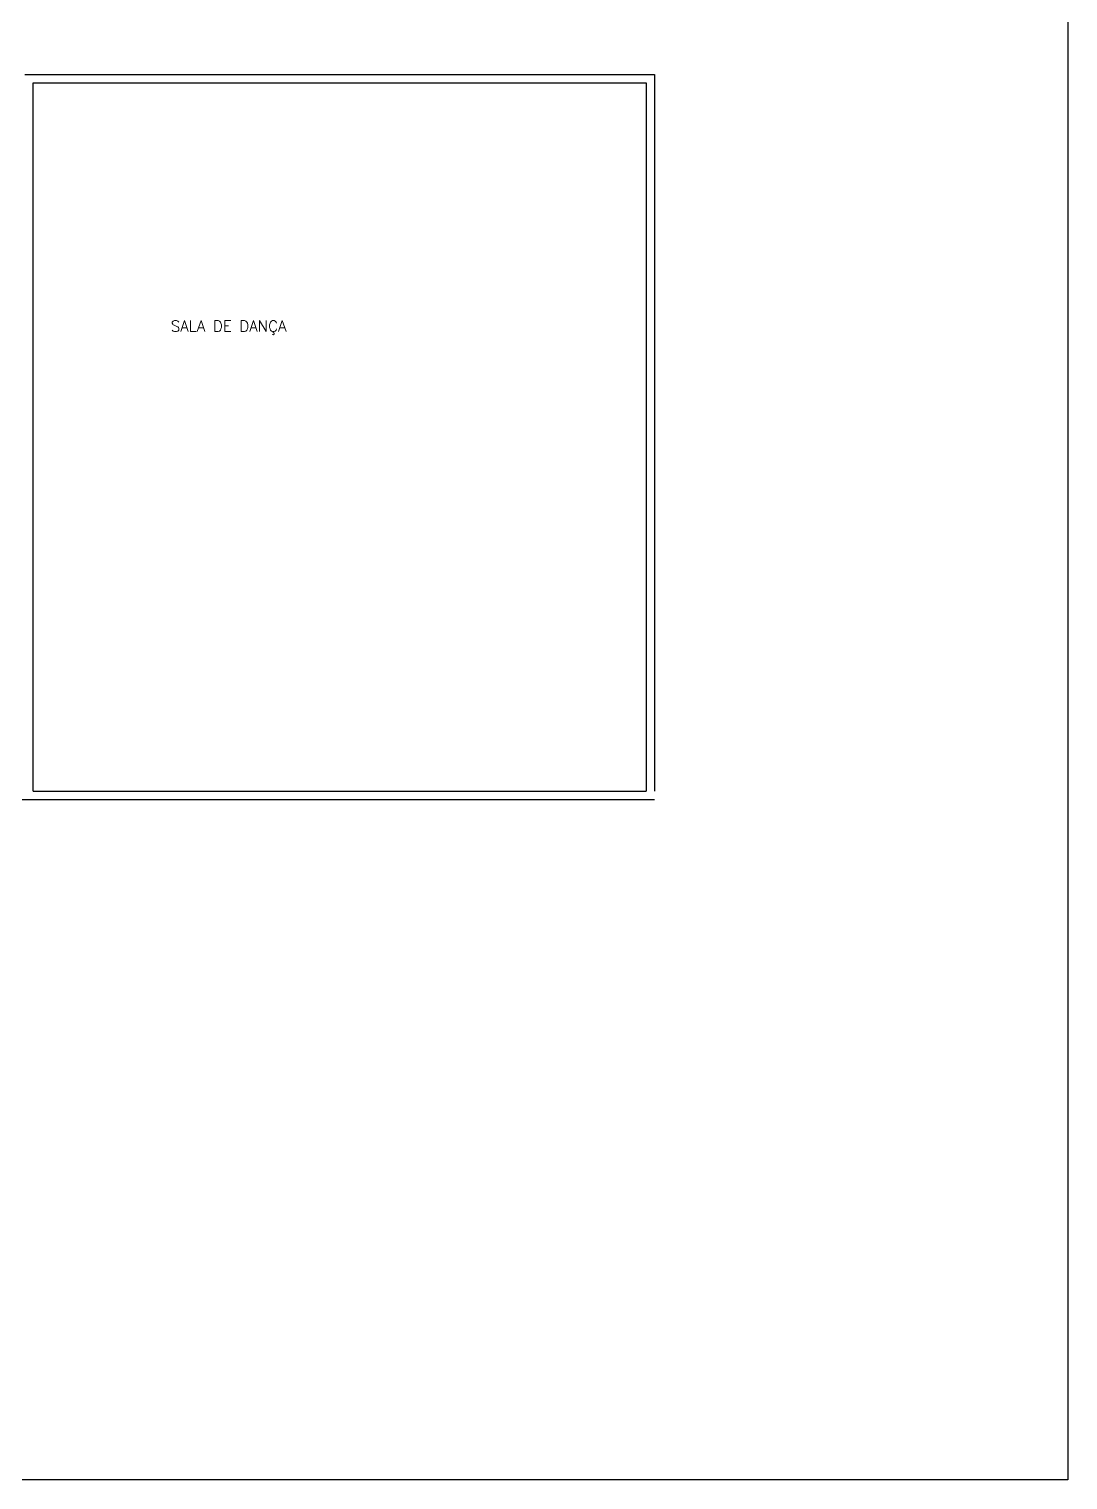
# Model space of a CAD drawing. Header units: inches. Extents: x -55 to 844, y -103 to 167.
# Drawn here: x 825.27 to 844.12, y 22.7 to 49.01 of the extents above; entities that cross this region are included whole.
import ezdxf

# ---------------------------------------------------------------- set-up
doc = ezdxf.new("R2010")
doc.units = ezdxf.units.IN
doc.header["$MEASUREMENT"] = 0
doc.layers.add('AI-Texto amb-tit', color=4, linetype='Continuous')
doc.styles.add('RS100', font='romans.shx', dxfattribs={"height": 0.2})

msp = doc.modelspace()

# ---------------------------------------------------------------- linework, layer by layer
for p, q in [((844.117, 66.701), (844.117, 22.701)), ((825.194, 48.189), (836.617, 48.189)), ((836.617, 48.189), (836.617, 35.191)), ((825.344, 48.039), (836.467, 48.039)), ((825.344, 35.191), (825.344, 48.039)), ((836.467, 48.039), (836.467, 35.191)), ((809.217, 35.041), (836.617, 35.041)), ((825.344, 35.191), (836.467, 35.191)), ((844.117, 22.701), (769.117, 22.701))]:
    msp.add_line(p, q)

# ---------------------------------------------------------------- texts
at = {"layer": 'AI-Texto amb-tit', "insert": (827.842, 43.725), "char_height": 0.2, "width": 3.69087, "attachment_point": 1, "style": 'RS100'}
msp.add_mtext('SALA DE DANÇA', dxfattribs=at)

doc.saveas('drawing.dxf')
